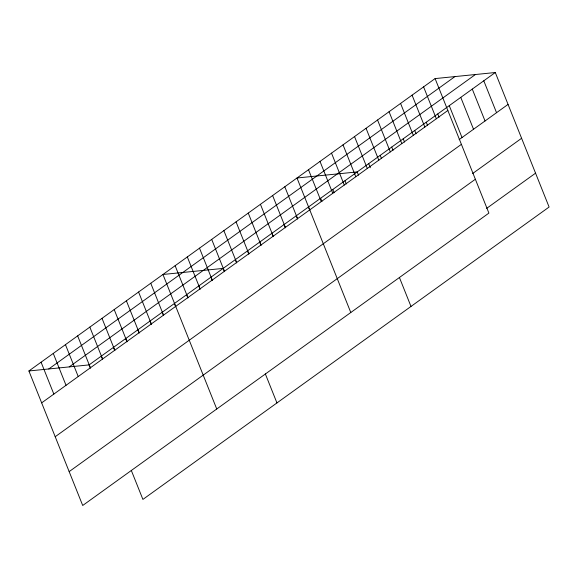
<?xml version="1.0" encoding="UTF-8"?>
<svg xmlns="http://www.w3.org/2000/svg" width="578" height="578" viewBox="0 0 578 578"><rect width="100%" height="100%" fill="white"/><g stroke="black" fill="none" stroke-linecap="round" stroke-linejoin="round"><path stroke-width="0.87" d="M435.097 78.586L488.901 213.101L82.705 505.483L28.9 370.968L435.097 78.586L495.295 72.517L549.1 207.032L142.903 499.414L131.293 470.391M48.762 368.966L454.965 76.578M69.23 366.9L475.434 74.519M28.9 370.968L89.099 364.899L495.295 72.517M41.659 402.859L447.856 110.477M459.142 139.616L508.055 104.408M55.199 436.73L461.403 144.341M472.688 173.487L521.602 138.279M69.158 471.619L475.362 179.238M486.64 208.376L535.553 173.169M483.786 80.797L496.545 112.696M472.277 89.084L485.036 120.975M460.767 97.371L473.526 129.262M449.258 105.651L462.017 137.55M437.748 113.938L439.063 117.211M423.595 86.866L436.347 118.765M426.239 122.218L427.554 125.491M412.085 95.153L424.837 127.044M414.737 130.505L416.044 133.778M400.576 103.433L413.328 135.331M403.227 138.792L404.535 142.058M389.066 111.72L401.818 143.611M391.718 147.072L393.026 150.345M377.557 120.007L390.309 151.898M380.208 155.359L381.516 158.632M366.047 128.287L378.8 160.185M368.699 163.639L370.332 167.728M354.538 136.574L367.297 168.465M358.497 175.199L357.19 171.926L296.991 177.995L350.795 312.51M399.384 277.418L410.994 306.441M343.029 144.854L355.788 176.752M345.001 180.697L346.309 183.97M331.519 153.141L344.278 185.032M332.82 189.468L334.127 192.741M320.01 161.428L332.769 193.319M320.631 198.24L321.939 201.512M308.5 169.708L321.26 201.606M308.442 207.011L309.75 210.284M284.81 186.766L297.562 218.657M296.261 215.782L297.569 219.055M272.621 195.537L285.38 227.429M284.073 224.553L285.38 227.826M260.432 204.309L273.192 236.2M271.884 233.324L273.192 236.597M248.251 213.08L261.003 244.971M259.703 242.095L261.01 245.368M236.062 221.851L248.822 253.742M247.514 250.866L248.822 254.139M223.874 230.622L236.633 262.513M235.325 259.638L236.633 262.911M211.692 239.393L224.445 271.292M224.452 271.682L223.144 268.409L162.945 274.478L216.75 409M265.338 373.901L276.949 402.931M199.504 248.164L212.263 280.063M210.956 277.18L212.263 280.453M187.315 256.935L200.075 288.834M198.767 285.958L200.082 289.224M175.134 265.707L187.886 297.605M186.586 294.729L187.893 297.995M174.397 303.501L175.705 306.766M150.757 283.249L163.516 315.147M162.216 312.272L163.523 315.537M138.576 292.02L151.328 323.918M150.027 321.043L151.335 324.309M126.387 300.791L139.146 332.69M137.839 329.814L139.146 333.087M114.206 309.562L126.958 341.461M125.657 338.585L126.965 341.858M102.017 318.334L114.776 350.232M113.469 347.356L114.776 350.629M89.828 327.112L102.588 359.003M101.28 356.127L102.588 359.4M77.647 335.883L90.399 367.774M89.099 364.899L90.406 368.172M65.459 344.654L78.218 376.545M53.27 353.425L66.029 385.316M41.089 362.196L53.841 394.088"/></g></svg>
